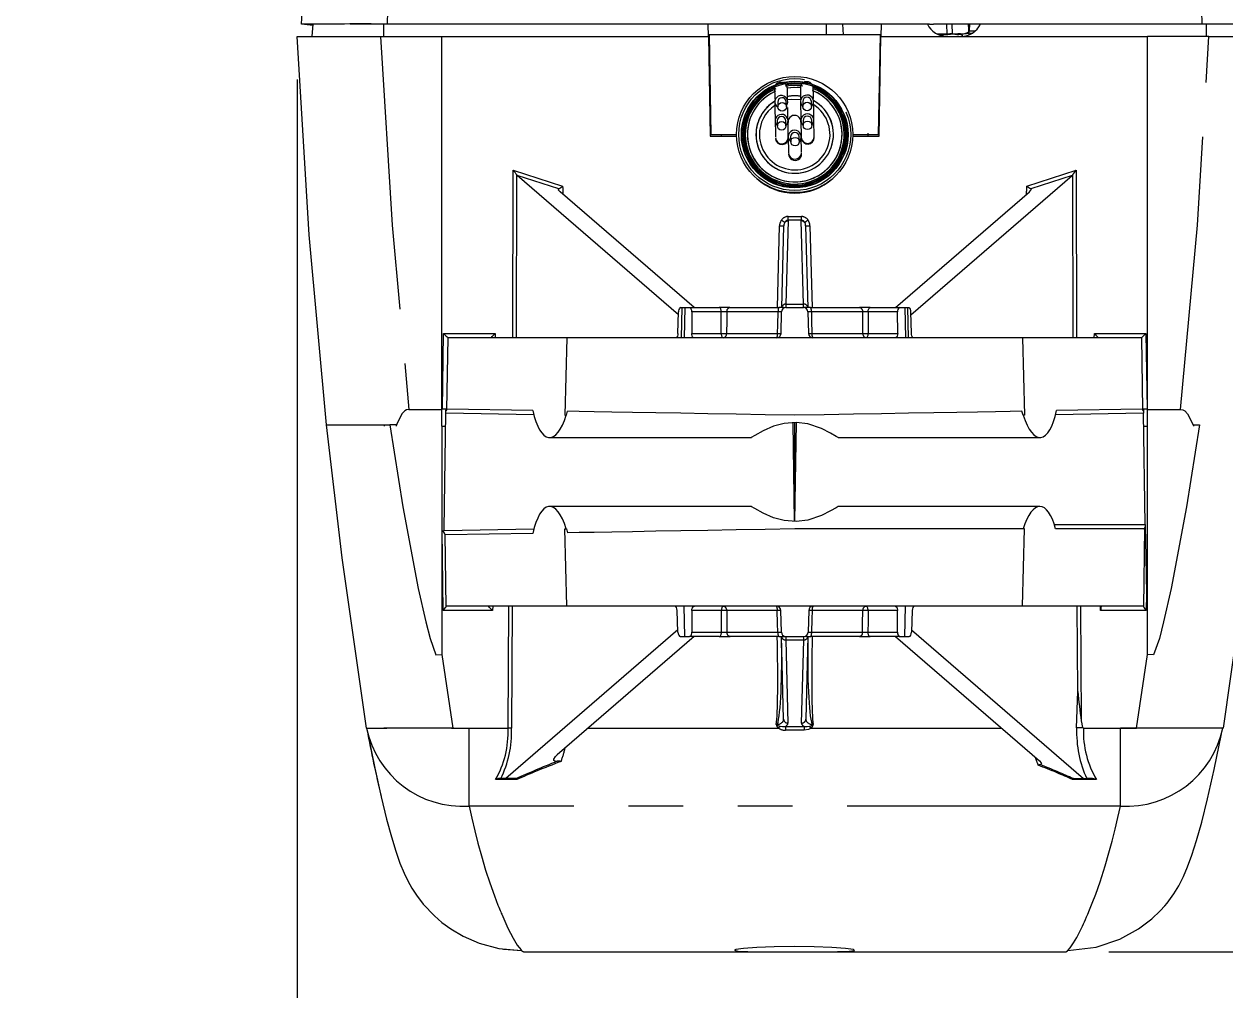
# Model space of a CAD drawing. Header units: millimetres. Extents: x 2 to 603, y 5 to 415.
# Drawn here: x 28.86 to 56.76, y 137.03 to 159.47 of the extents above; entities that cross this region are included whole.
import ezdxf

# ---------------------------------------------------------------- set-up
doc = ezdxf.new("R2010")
doc.units = ezdxf.units.MM
doc.linetypes.add('SLD-Durchgehend', pattern=[0])
doc.linetypes.add('SLD-Phantom', pattern=[12.7, 6.35, -1.27, 1.27, -1.27, 1.27, -1.27])
doc.styles.add('SLDTEXTSTYLE0', font='GOTHIC.TTF', dxfattribs={"width": 0.913})
doc.dimstyles.new('SLDDIMSTYLE2', dxfattribs={"dimtxt": 5, "dimasz": 3.302, "dimexe": 0, "dimexo": 0.0625, "dimgap": 1.25, "dimtad": 1, "dimdec": 0, "dimlfac": 5, "dimrnd": 1e-09, "dimzin": 12, "dimdsep": 46, "dimtxsty": 'SLDTEXTSTYLE0', "dimsah": 1, "dimcen": 0.09, "dimadec": 0, "dimazin": 3, "dimtfac": 1, "dimtdec": 0, "dimtofl": 0, "dimtmove": 0, "dimatfit": 3, "dimfxl": 0, "dimfrac": 2, "dimtolj": 1, "dimtzin": 12, "dimarcsym": 0})
doc.dimstyles.new('SLDDIMSTYLE3', dxfattribs={"dimtxt": 5, "dimasz": 3.302, "dimexe": 0, "dimexo": 0.0625, "dimgap": 1.25, "dimtad": 1, "dimdec": 0, "dimlfac": 5, "dimrnd": 1e-09, "dimzin": 12, "dimdsep": 46, "dimtxsty": 'SLDTEXTSTYLE0', "dimsah": 1, "dimcen": 0.09, "dimadec": 0, "dimazin": 3, "dimtfac": 1, "dimtdec": 0, "dimtmove": 0, "dimatfit": 0, "dimfxl": 0, "dimfrac": 2, "dimtolj": 1, "dimtzin": 12, "dimarcsym": 0})

# ---------------------------------------------------------------- blocks, each defined once
blk = doc.blocks.new('_D_7')
at = {"color": 7, "linetype": 'SLD-Durchgehend', "lineweight": 0}
for p, q in [((54.402, 169.522), (72.878, 169.522)), ((71.878, 137.919), (71.878, 169.522)), ((54.062, 137.919), (72.878, 137.919))]:
    blk.add_line(p, q, dxfattribs=at)
for points in [[(71.878, 169.522), (71.37, 166.22), (72.386, 166.22)], [(71.878, 137.919), (72.386, 141.221), (71.37, 141.221)]]:
    blk.add_solid(points, dxfattribs=at)
at = {"color": 7, "linetype": 'SLD-Durchgehend', "lineweight": 0, "insert": (65.491, 144.566, 91.748), "char_height": 5, "attachment_point": 1, "rotation": 90, "style": 'SLDTEXTSTYLE0'}
blk.add_mtext('158', dxfattribs=at)
blk = doc.blocks.new('_D_8')
at = {"color": 7, "linetype": 'SLD-Durchgehend', "lineweight": 0}
for p, q in [((35.207, 158.186), (35.207, 119.43)), ((58.325, 158.186), (58.325, 119.43)), ((35.207, 120.43), (28.857, 120.43)), ((35.207, 120.43), (58.325, 120.43)), ((58.325, 120.43), (64.675, 120.43))]:
    blk.add_line(p, q, dxfattribs=at)
for points in [[(35.207, 120.43), (31.905, 120.938), (31.905, 119.922)], [(58.325, 120.43), (61.627, 119.922), (61.627, 120.938)]]:
    blk.add_solid(points, dxfattribs=at)
at = {"color": 7, "linetype": 'SLD-Durchgehend', "lineweight": 0, "insert": (40.035, 126.817, 91.748), "char_height": 5, "attachment_point": 1, "style": 'SLDTEXTSTYLE0'}
blk.add_mtext('116', dxfattribs=at)

msp = doc.modelspace()

# ---------------------------------------------------------------- linework, layer by layer
at = {"color": 7, "linetype": 'SLD-Durchgehend', "lineweight": 15}
for p, q in [((35.5644, 159.4387), (35.3043, 159.4698)), ((35.5663, 159.4699), (35.5464, 159.1858)), ((49.7656, 159.4731), (37.2983, 159.4731)), ((44.7613, 159.1858), (44.7563, 159.4731)), ((47.9004, 159.2195), (47.8871, 159.4731)), ((48.7749, 159.4731), (48.7699, 159.1858)), ((49.8998, 159.4734), (49.7656, 159.4735)), ((49.7656, 159.4735), (49.7656, 159.4733)), ((49.7656, 159.4733), (49.7656, 159.4731)), ((50.9405, 159.4733), (49.9907, 159.4733)), ((50.3109, 159.2396), (50.3027, 159.4733)), ((50.435, 159.2473), (50.4242, 159.4733)), ((50.8189, 159.2412), (50.8067, 159.4733)), ((50.8298, 159.3225), (50.835, 159.4733)), ((51.1656, 159.4735), (50.9405, 159.4733)), ((51.1656, 159.4731), (51.1656, 159.4735)), ((56.233, 159.4731), (51.1656, 159.4731)), ((35.2069, 159.1858), (37.1421, 159.1858)), ((37.1421, 159.1858), (38.5656, 159.1858)), ((38.5656, 150.5214), (38.5656, 159.1858)), ((38.5656, 159.1858), (44.7613, 159.1858)), ((44.7612, 159.1966), (44.7757, 159.1966)), ((44.7613, 159.1858), (44.8018, 156.8658)), ((48.756, 159.2195), (44.7753, 159.2195)), ((44.7753, 159.2195), (44.8156, 156.9058)), ((48.7156, 156.9058), (48.756, 159.2195)), ((48.7294, 156.8658), (48.7699, 159.1858)), ((48.7699, 159.1858), (54.9656, 159.1858)), ((50.3109, 159.2396), (50.0768, 159.2396)), ((50.6716, 159.1877), (50.6101, 159.2452)), ((50.8298, 159.3225), (50.8296, 159.3172)), ((50.8296, 159.3172), (50.9667, 159.3172)), ((54.9656, 150.5214), (54.9656, 159.1858)), ((56.3892, 159.1858), (54.9656, 159.1858)), ((56.3892, 159.1858), (58.3244, 159.1858)), ((46.6008, 157.735), (46.5968, 157.9641)), ((46.8967, 157.9695), (46.9008, 157.7404)), ((47.154, 157.5603), (47.152, 157.6748)), ((48.7461, 157.8203), (48.7318, 157.8313)), ((46.3701, 157.6609), (46.3721, 157.5464)), ((46.5721, 157.55), (46.5701, 157.6645)), ((46.902, 157.6704), (46.9092, 157.2677)), ((46.952, 157.6713), (46.9541, 157.5568)), ((46.3094, 157.2518), (46.3114, 157.2329)), ((46.3599, 157.2224), (46.362, 157.1079)), ((46.5619, 157.1114), (46.5599, 157.2259)), ((46.9093, 157.2625), (46.9113, 157.2436)), ((46.9098, 157.2322), (46.9166, 156.8543)), ((46.9598, 157.2331), (46.9619, 157.1186)), ((47.1619, 157.1221), (47.1598, 157.2366)), ((47.2166, 156.8553), (47.2098, 157.2375)), ((44.8018, 156.8658), (45.4162, 156.8658)), ((44.8156, 156.9058), (45.4156, 156.9058)), ((45.0661, 156.8658), (45.0656, 156.9058)), ((46.6166, 156.8531), (46.623, 156.4916)), ((46.6705, 156.854), (46.6726, 156.7395)), ((46.8726, 156.7431), (46.8705, 156.8576)), ((46.9229, 156.497), (46.9165, 156.8584)), ((48.115, 156.8658), (48.7294, 156.8658)), ((48.1156, 156.9058), (48.7156, 156.9058)), ((48.4654, 156.9361), (48.4652, 156.8658)), ((48.4656, 156.9058), (48.4652, 156.8658)), ((46.3171, 156.8213), (46.3175, 156.8124)), ((46.917, 156.832), (46.9174, 156.8231)), ((44.0648, 152.7171), (40.3184, 155.9566)), ((49.4665, 152.7171), (53.2128, 155.9566)), ((44.425, 152.8858), (41.3136, 155.5763)), ((49.1062, 152.8858), (52.2177, 155.5763)), ((46.4626, 152.8797), (46.5125, 154.7864)), ((47.0187, 154.7864), (47.0687, 152.8797)), ((44.0502, 152.2832), (44.0672, 152.7884)), ((44.1119, 152.8858), (44.1485, 152.8858)), ((44.1325, 152.1858), (44.1485, 152.8858)), ((44.1485, 152.8858), (44.2106, 152.8858)), ((44.2106, 152.8858), (44.3196, 152.8858)), ((44.3196, 152.8858), (45.0097, 152.8858)), ((44.3749, 152.7884), (44.3712, 152.2832)), ((45.2612, 152.8858), (45.0097, 152.8858)), ((45.2612, 152.8858), (46.3974, 152.8858)), ((46.5149, 152.8858), (46.3974, 152.8858)), ((46.447, 152.2832), (46.4602, 152.7884)), ((46.5602, 152.8858), (46.9711, 152.8858)), ((47.1339, 152.8858), (46.9711, 152.8858)), ((47.0711, 152.7884), (47.0843, 152.2832)), ((47.1339, 152.8858), (48.2701, 152.8858)), ((48.5216, 152.8858), (48.2701, 152.8858)), ((48.5216, 152.8858), (49.2117, 152.8858)), ((49.1601, 152.2832), (49.1564, 152.7884)), ((49.2117, 152.8858), (49.3206, 152.8858)), ((49.3206, 152.8858), (49.3827, 152.8858)), ((49.3827, 152.8858), (49.3988, 152.1858)), ((49.3827, 152.8858), (49.4194, 152.8858)), ((49.481, 152.2832), (49.4641, 152.7884)), ((41.4711, 152.1858), (38.71, 152.1858)), ((52.0602, 152.1858), (41.4711, 152.1858)), ((54.8213, 152.1858), (52.0602, 152.1858)), ((37.7989, 150.5214), (38.5656, 150.5214)), ((38.5656, 150.1274), (38.5656, 150.5214)), ((38.6186, 147.7458), (38.6612, 150.4318)), ((38.6621, 150.4846), (38.6627, 150.5273)), ((38.674, 150.5082), (38.6621, 150.4846)), ((40.6805, 150.492), (38.693, 150.5267)), ((41.4592, 150.3858), (41.489, 150.4779)), ((52.0721, 150.3858), (52.0422, 150.4779)), ((54.8383, 150.5267), (52.8508, 150.492)), ((54.8692, 150.4846), (54.8573, 150.5082)), ((54.8685, 150.5273), (54.8692, 150.4846)), ((54.911, 147.8504), (54.87, 150.4318)), ((54.9656, 150.5214), (55.7324, 150.5214)), ((54.9656, 150.1274), (54.9656, 150.5214)), ((35.8874, 150.1649), (37.3576, 150.1649)), ((37.2244, 150.1649), (37.2244, 150.1349)), ((37.5075, 150.1649), (37.3576, 150.1649)), ((37.5074, 150.1649), (37.5004, 150.1349)), ((41.4262, 150.3858), (41.4581, 150.3858)), ((41.4592, 150.3858), (41.4581, 150.3858)), ((46.7619, 147.9201), (46.7255, 150.2126)), ((46.7656, 147.9202), (46.7656, 150.2114)), ((46.7694, 147.9203), (46.8057, 150.2103)), ((52.0732, 150.3858), (52.0721, 150.3858)), ((52.1051, 150.3858), (52.0732, 150.3858)), ((56.0231, 150.1649), (56.0301, 150.1349)), ((56.0239, 150.1649), (56.1736, 150.1649)), ((38.5656, 150.1274), (38.6564, 150.1274)), ((38.5656, 150.1274), (38.5656, 144.8238)), ((41.0678, 149.8658), (45.7621, 149.8658)), ((47.7756, 149.8658), (52.4635, 149.8658)), ((54.8749, 150.1274), (54.9656, 150.1274)), ((54.9656, 144.8238), (54.9656, 150.1274)), ((45.7621, 148.2658), (41.0678, 148.2658)), ((52.4635, 148.2658), (47.7756, 148.2658)), ((38.6211, 147.7082), (38.6186, 147.7458)), ((40.6805, 147.6396), (38.6537, 147.6042)), ((41.4262, 147.7458), (41.4581, 147.7458)), ((41.4592, 147.7458), (41.4581, 147.7458)), ((41.4592, 147.7458), (41.489, 147.6537)), ((52.0721, 147.7458), (46.7656, 147.7458)), ((52.0732, 147.7458), (52.0721, 147.7458)), ((52.1051, 147.7458), (52.0732, 147.7458)), ((54.8795, 147.7458), (52.8252, 147.7458)), ((54.8997, 147.7673), (54.912, 147.7889)), ((41.4711, 145.9458), (38.6726, 145.9458)), ((52.0602, 145.9458), (41.4711, 145.9458)), ((44.0531, 145.3432), (44.035, 145.8484)), ((44.3743, 145.8484), (44.378, 145.3432)), ((46.455, 145.3432), (46.4418, 145.8484)), ((47.0895, 145.8484), (47.0763, 145.3432)), ((49.1533, 145.3432), (49.157, 145.8484)), ((49.4962, 145.8484), (49.4782, 145.3432)), ((54.8586, 145.9458), (52.0602, 145.9458)), ((44.051, 145.4026), (40.0534, 141.9458)), ((49.4803, 145.4026), (53.4779, 141.9458)), ((44.425, 145.2458), (41.2431, 142.4943)), ((44.1053, 145.2458), (44.2106, 145.2458)), ((44.2106, 145.2458), (44.3225, 145.2458)), ((45.0132, 145.2458), (44.3225, 145.2458)), ((45.0132, 145.2458), (45.2644, 145.2458)), ((46.3926, 145.2458), (45.2644, 145.2458)), ((46.3926, 145.2458), (46.555, 145.2458)), ((46.5079, 143.3219), (46.4574, 145.252)), ((46.555, 145.2458), (46.9763, 145.2458)), ((47.0215, 145.2458), (47.1387, 145.2458)), ((47.0739, 145.252), (47.0234, 143.3219)), ((48.2669, 145.2458), (47.1387, 145.2458)), ((48.2669, 145.2458), (48.5181, 145.2458)), ((49.2088, 145.2458), (48.5181, 145.2458)), ((49.1062, 145.2458), (52.4522, 142.3525)), ((49.2088, 145.2458), (49.3206, 145.2458)), ((49.3206, 145.2458), (49.426, 145.2458)), ((38.4255, 144.8189), (38.5656, 144.8238)), ((55.1058, 144.8189), (54.9656, 144.8238)), ((36.8135, 143.1189), (36.8132, 143.1189)), ((36.8149, 143.1189), (37.2884, 143.1189)), ((38.8234, 143.1189), (37.2184, 143.1189)), ((38.7884, 143.1189), (39.1957, 143.1189)), ((38.8234, 143.1189), (39.1971, 143.1189)), ((39.1985, 143.1189), (40.1061, 143.1189)), ((41.9653, 143.1189), (46.3837, 143.1189)), ((47.1476, 143.1189), (51.566, 143.1189)), ((53.4738, 143.1189), (53.4733, 143.1189)), ((53.4738, 143.1189), (54.3319, 143.1189)), ((54.3318, 143.1189), (54.7079, 143.1189)), ((54.7429, 143.1189), (54.3355, 143.1189)), ((56.7178, 143.1189), (54.7079, 143.1189)), ((39.9362, 141.9458), (39.908, 141.9458)), ((40.0534, 141.9458), (39.9362, 141.9458)), ((40.2842, 141.9458), (40.0534, 141.9458)), ((53.2471, 141.9458), (53.4779, 141.9458)), ((53.4779, 141.9458), (53.5509, 141.9458)), ((53.6511, 141.9458), (53.5509, 141.9458)), ((40.4679, 137.9192), (53.062, 137.9192))]:
    msp.add_line(p, q, dxfattribs=at)
at = {"color": 7, "linetype": 'SLD-Phantom', "lineweight": 0}
for p, q in [((37.2078, 159.473), (37.2078, 159.1858)), ((47.5056, 159.2195), (47.5056, 159.4731)), ((56.3235, 159.473), (56.3235, 159.1858)), ((40.2151, 152.1858), (40.2229, 156.0819)), ((40.2229, 156.0819), (41.3722, 155.7082)), ((52.1591, 155.7082), (53.3084, 156.0819)), ((53.3084, 156.0819), (53.3162, 152.1858)), ((40.3013, 155.9752), (40.2937, 152.1858)), ((41.2829, 155.643), (40.3184, 155.9566)), ((53.2128, 155.9566), (52.2483, 155.643)), ((53.2376, 152.1858), (53.23, 155.9752)), ((46.6131, 154.8988), (46.5626, 152.9688)), ((46.6116, 155.0017), (46.9197, 155.0017)), ((46.6116, 154.9135), (46.6116, 155.0017)), ((46.9197, 154.9135), (46.6116, 154.9135)), ((46.9687, 152.9688), (46.9182, 154.8988)), ((46.9197, 154.9135), (46.9197, 155.0017)), ((46.3628, 152.8858), (46.4126, 154.7856)), ((47.1187, 154.7856), (47.1684, 152.8858)), ((46.5626, 152.9688), (46.5602, 152.8858)), ((46.5626, 152.9688), (46.9687, 152.9688)), ((46.9711, 152.8858), (46.9687, 152.9688)), ((44.2106, 152.8858), (44.1948, 152.1858)), ((45.0597, 152.7884), (44.3749, 152.7884)), ((46.3788, 152.7884), (45.1854, 152.7884)), ((48.3459, 152.7884), (47.1525, 152.7884)), ((49.1564, 152.7884), (48.4716, 152.7884)), ((49.3206, 152.8858), (49.3365, 152.1858)), ((38.579, 150.5287), (38.6078, 152.2823)), ((38.6078, 152.2823), (39.8034, 152.2823)), ((38.7016, 152.1895), (38.674, 150.5082)), ((39.8034, 152.2823), (39.8083, 152.1858)), ((41.4711, 152.1858), (41.4262, 150.3858)), ((44.3712, 152.2832), (45.0568, 152.2832)), ((45.1822, 152.2832), (46.3661, 152.2832)), ((47.1652, 152.2832), (48.349, 152.2832)), ((48.4745, 152.2832), (49.1601, 152.2832)), ((52.0602, 152.1858), (52.1051, 150.3858)), ((53.723, 152.1858), (53.7279, 152.2823)), ((53.7279, 152.2823), (54.9235, 152.2823)), ((54.8573, 150.5082), (54.8297, 152.1895)), ((54.9235, 152.2823), (54.9523, 150.5287)), ((40.7034, 150.3962), (38.6612, 150.4318)), ((54.87, 150.4318), (52.8279, 150.3962)), ((38.5998, 145.8503), (38.5753, 147.6984)), ((38.6211, 147.7082), (40.7058, 147.7446)), ((41.4711, 145.9458), (41.4262, 147.7458)), ((52.0602, 145.9458), (52.1051, 147.7458)), ((52.7945, 147.8504), (54.911, 147.8504)), ((54.8754, 145.9297), (54.8997, 147.7673)), ((38.6335, 147.6253), (38.6559, 145.9297)), ((54.9366, 146.2357), (54.9315, 145.8503)), ((39.7413, 145.8503), (38.5998, 145.8503)), ((39.7467, 145.9458), (39.7413, 145.8503)), ((40.1061, 143.1189), (40.123, 145.9458)), ((40.2016, 145.9458), (40.1847, 143.1167)), ((44.2106, 145.2458), (44.1948, 145.9458)), ((45.0603, 145.8484), (44.3743, 145.8484)), ((46.3611, 145.8484), (45.1856, 145.8484)), ((48.3457, 145.8484), (47.1702, 145.8484)), ((49.157, 145.8484), (48.471, 145.8484)), ((49.3206, 145.2458), (49.3365, 145.9458)), ((53.3415, 143.9664), (53.3297, 145.9458)), ((53.4083, 145.9458), (53.4242, 143.2875)), ((54.9315, 145.8503), (53.8723, 145.8503)), ((44.378, 145.3432), (45.0631, 145.3432)), ((45.1887, 145.3432), (46.3738, 145.3432)), ((46.555, 145.2458), (46.5573, 145.1629)), ((46.9739, 145.1629), (46.5573, 145.1629)), ((46.5573, 145.1629), (46.6079, 143.2328)), ((46.9234, 143.2328), (46.9739, 145.1629)), ((46.9739, 145.1629), (46.9763, 145.2458)), ((47.1575, 145.3432), (48.3425, 145.3432)), ((48.4681, 145.3432), (49.1533, 145.3432)), ((38.5656, 144.8238), (38.8234, 143.1189)), ((54.7079, 143.1189), (54.9656, 144.8238)), ((53.3167, 143.1235), (53.3415, 143.9664)), ((46.5495, 143.1543), (46.9817, 143.1543)), ((46.5495, 143.1543), (46.5495, 143.0653)), ((46.9817, 143.0653), (46.5495, 143.0653)), ((46.9817, 143.1543), (46.9817, 143.0653)), ((54.3319, 141.3039), (54.3319, 143.1189)), ((40.3086, 141.9217), (39.8144, 141.9217)), ((53.7794, 141.9217), (53.2227, 141.9217)), ((54.3319, 141.3039), (39.1994, 141.3039))]:
    msp.add_line(p, q, dxfattribs=at)
at = {"color": 7, "linetype": 'SLD-Phantom', "lineweight": 0, "flags": 128}
for points in [[(37.3249, 160.8069), (37.3106, 160.1114), (37.2985, 159.4735)], [(56.2328, 159.4735), (56.2207, 160.1114), (56.2064, 160.8069)], [(37.1421, 159.1858), (37.4104, 154.8026), (37.7989, 150.5214)], [(55.7324, 150.5214), (56.1209, 154.8026), (56.3892, 159.1858)], [(45.0597, 152.7884), (45.0585, 152.8076), (45.0555, 152.8259), (45.0508, 152.8427), (45.0446, 152.8574), (45.037, 152.8695), (45.0285, 152.8785), (45.0193, 152.884), (45.0097, 152.8858)], [(45.0568, 152.2832), (45.0582, 152.5377), (45.0597, 152.7884)], [(45.1854, 152.7884), (45.1842, 152.5885), (45.1822, 152.2832)], [(46.3661, 152.2832), (46.3711, 152.4831), (46.3788, 152.7884)], [(47.1525, 152.7884), (47.1575, 152.5885), (47.1652, 152.2832)], [(48.349, 152.2832), (48.3478, 152.4831), (48.3459, 152.7884)], [(48.4716, 152.7884), (48.4728, 152.8076), (48.4758, 152.8259), (48.4805, 152.8427), (48.4867, 152.8574), (48.4942, 152.8695), (48.5028, 152.8785), (48.512, 152.884), (48.5216, 152.8858)], [(48.4716, 152.7884), (48.4731, 152.5377), (48.4745, 152.2832)], [(45.0568, 152.2832), (45.058, 152.2641), (45.061, 152.2457), (45.0657, 152.2289), (45.0719, 152.2142), (45.0794, 152.2021), (45.0879, 152.1932), (45.0972, 152.1877), (45.1068, 152.1858)], [(48.4245, 152.1858), (48.4341, 152.1877), (48.4433, 152.1932), (48.4519, 152.2021), (48.4594, 152.2142), (48.4656, 152.2289), (48.4703, 152.2457), (48.4733, 152.2641), (48.4745, 152.2832)], [(45.1103, 145.9458), (45.1007, 145.944), (45.0915, 145.9385), (45.0829, 145.9295), (45.0754, 145.9174), (45.0692, 145.9027), (45.0645, 145.8859), (45.0615, 145.8676), (45.0603, 145.8484)], [(45.0631, 145.3432), (45.0617, 145.5939), (45.0603, 145.8484)], [(45.1856, 145.8484), (45.1868, 145.6485), (45.1887, 145.3432)], [(46.3738, 145.3432), (46.3688, 145.5431), (46.3611, 145.8484)], [(47.1702, 145.8484), (47.1652, 145.6485), (47.1575, 145.3432)], [(48.3425, 145.3432), (48.3438, 145.5431), (48.3457, 145.8484)], [(48.471, 145.8484), (48.4698, 145.8676), (48.4668, 145.8859), (48.4621, 145.9027), (48.4559, 145.9174), (48.4484, 145.9295), (48.4398, 145.9385), (48.4306, 145.944), (48.421, 145.9458)], [(48.471, 145.8484), (48.4696, 145.5939), (48.4681, 145.3432)], [(45.0132, 145.2458), (45.0227, 145.2477), (45.032, 145.2532), (45.0405, 145.2621), (45.048, 145.2742), (45.0543, 145.2889), (45.059, 145.3057), (45.062, 145.3241), (45.0631, 145.3432)], [(48.5181, 145.2458), (48.5085, 145.2477), (48.4993, 145.2532), (48.4908, 145.2621), (48.4832, 145.2742), (48.477, 145.2889), (48.4723, 145.3057), (48.4693, 145.3241), (48.4681, 145.3432)], [(46.3646, 143.1981), (46.3628, 143.1954), (46.3619, 143.1922), (46.3621, 143.1899), (46.363, 143.1878), (46.3656, 143.1847), (46.3761, 143.1781), (46.4204, 143.1632)], [(46.4204, 143.1632), (46.4831, 143.1532), (46.5495, 143.1543)], [(46.9817, 143.1543), (47.0536, 143.1537), (47.1109, 143.1632)], [(47.1109, 143.1632), (47.1181, 143.1651), (47.1395, 143.1718), (47.1517, 143.1766), (47.1589, 143.1801), (47.1655, 143.1846), (47.1678, 143.187), (47.1692, 143.19), (47.1694, 143.1923), (47.1689, 143.1945), (47.1667, 143.1981)], [(39.1984, 141.3039), (39.1984, 141.6124), (39.1984, 142.0419), (39.1985, 142.5579), (39.1985, 143.1188)], [(47.1476, 143.1189), (47.0817, 143.0837), (46.9817, 143.0653)], [(53.4733, 143.1189), (53.4508, 143.1195), (53.4286, 143.1202), (53.407, 143.1208), (53.3862, 143.1214), (53.3666, 143.122), (53.3483, 143.1226), (53.3316, 143.123), (53.3167, 143.1235)], [(39.1994, 141.3039), (39.2616, 141.0211), (39.3298, 140.7326), (39.4041, 140.4411), (39.4845, 140.1494), (39.5838, 139.8176), (39.6791, 139.5227), (39.7854, 139.2209), (39.8694, 139.0021), (39.8877, 138.9566), (39.9045, 138.9155), (39.9197, 138.8786), (39.9335, 138.8457), (39.9457, 138.8167), (39.9564, 138.7914), (40.1014, 138.4682), (40.222, 138.2341), (40.3181, 138.0749), (40.4051, 137.9615), (40.4162, 137.9536)], [(53.1143, 137.9518), (53.1678, 138.011), (53.2449, 138.1244), (53.3201, 138.2537), (53.4087, 138.4247), (53.4304, 138.4694), (53.4528, 138.5165), (53.4759, 138.5662), (53.4996, 138.6185), (53.524, 138.6734), (53.5491, 138.731), (53.5749, 138.7914), (53.6185, 138.8954), (53.6806, 139.0493), (53.761, 139.2621), (53.8599, 139.5456), (53.9771, 139.9138), (54.0657, 140.216), (54.1403, 140.4912), (54.2096, 140.7658), (54.2734, 141.0374), (54.3319, 141.3039)]]:
    msp.add_lwpolyline(points, dxfattribs=at)
at = {"color": 7, "linetype": 'SLD-Durchgehend', "lineweight": 15, "flags": 128}
for points in [[(35.3043, 159.4698), (35.3127, 159.6114), (35.3298, 159.8544)], [(37.3146, 159.4731), (36.6487, 159.4728), (36.4335, 159.4725)], [(49.8998, 159.4734), (49.98, 159.4733), (49.9907, 159.4733)], [(57.1148, 159.4725), (56.891, 159.4728), (56.233, 159.4731)], [(35.8882, 150.1649), (35.4864, 154.5797), (35.2069, 159.1858)], [(46.2968, 157.9588), (46.2996, 157.8019), (46.3009, 157.7297)], [(46.5463, 158.0347), (46.6934, 158.0536), (46.9522, 158.0406)], [(46.5564, 158.0874), (46.6903, 158.1035), (46.9309, 158.0944)], [(46.5634, 158.0379), (46.673, 158.0521), (46.9118, 158.0465)], [(46.5677, 158.0691), (46.6706, 158.082), (46.9188, 158.0758)], [(46.568, 158.0692), (46.6915, 158.0835), (46.9197, 158.0757)], [(46.589, 157.9916), (46.746, 158.0056), (46.902, 157.9973)], [(46.593, 157.9922), (46.7656, 158.0058), (46.9028, 157.9972)], [(47.2007, 157.7457), (47.1995, 157.8179), (47.1967, 157.9748)], [(46.9031, 157.7142), (46.6898, 157.7223), (46.5983, 157.7086)], [(47.2092, 157.273), (47.2084, 157.3156), (47.2057, 157.4673), (47.202, 157.6757)], [(46.3021, 157.6597), (46.3059, 157.4513), (46.3086, 157.2995), (46.3093, 157.257)], [(46.6093, 157.2623), (46.6085, 157.3049), (46.6058, 157.4566), (46.6044, 157.5364)], [(46.3099, 157.2215), (46.3151, 156.9337), (46.3167, 156.8436)], [(46.6167, 156.8446), (46.6161, 156.8779), (46.6135, 157.0225), (46.6099, 157.2268)], [(45.0661, 156.8658), (45.0659, 156.8755), (45.0656, 156.9058)], [(41.2787, 155.617), (41.2755, 155.6328), (41.2829, 155.643)], [(52.2483, 155.643), (52.2508, 155.6411), (52.256, 155.6317), (52.2526, 155.617)], [(44.1119, 152.8858), (44.0973, 152.8802), (44.0844, 152.8638), (44.0745, 152.8386), (44.0686, 152.8076), (44.0672, 152.7884)], [(44.3749, 152.7884), (44.3718, 152.8212), (44.3626, 152.85), (44.3483, 152.8717), (44.3308, 152.8838), (44.3196, 152.8858)], [(49.2117, 152.8858), (49.1931, 152.8802), (49.1765, 152.8638), (49.1641, 152.8386), (49.1574, 152.8076), (49.1564, 152.7884)], [(49.4641, 152.7884), (49.4607, 152.8212), (49.4531, 152.85), (49.4419, 152.8717), (49.4282, 152.8838), (49.4194, 152.8858)], [(44.0502, 152.2832), (44.0469, 152.2505), (44.0395, 152.2217), (44.029, 152.2), (44.0167, 152.1879), (44.0089, 152.1858)], [(44.4298, 152.1858), (44.4094, 152.1915), (44.3918, 152.2079), (44.379, 152.2331), (44.3721, 152.2641), (44.3712, 152.2832)], [(49.1601, 152.2832), (49.157, 152.2505), (49.1476, 152.2217), (49.1328, 152.2), (49.1141, 152.1879), (49.1015, 152.1858)], [(49.5224, 152.1858), (49.5096, 152.1915), (49.4977, 152.2079), (49.4882, 152.2331), (49.4824, 152.2641), (49.481, 152.2832)], [(37.7989, 150.5214), (37.7476, 150.5123), (37.7019, 150.4877), (37.6353, 150.42), (37.5167, 150.1804), (37.5012, 150.135)], [(38.6627, 150.5273), (38.6503, 150.5275), (38.6351, 150.5277), (38.6177, 150.528), (38.5987, 150.5284), (38.579, 150.5287)], [(38.6612, 150.4318), (38.6615, 150.4505), (38.6618, 150.4683), (38.6621, 150.4846)], [(46.7656, 150.3858), (46.0785, 150.3978), (45.4018, 150.4096), (44.7457, 150.4211), (44.1202, 150.432), (43.5347, 150.4422), (42.9981, 150.4516), (42.5185, 150.46), (42.1031, 150.4672), (41.7582, 150.4732), (41.489, 150.4779)], [(52.0422, 150.4779), (51.7731, 150.4732), (51.4282, 150.4672), (51.0128, 150.46), (50.5332, 150.4516), (49.9966, 150.4422), (49.4111, 150.432), (48.7856, 150.4211), (48.1295, 150.4096), (47.4528, 150.3978), (46.7656, 150.3858)], [(54.9523, 150.5287), (54.9325, 150.5284), (54.9136, 150.528), (54.8962, 150.5277), (54.8809, 150.5275), (54.8685, 150.5273)], [(54.8692, 150.4846), (54.8695, 150.4683), (54.8698, 150.4505), (54.87, 150.4318)], [(55.7324, 150.5214), (55.7837, 150.5123), (55.8294, 150.4877), (55.896, 150.42), (56.0146, 150.1804), (56.0301, 150.135)], [(36.8135, 143.1189), (36.2516, 147.0757), (35.8874, 150.1649)], [(37.3576, 150.1649), (37.6597, 148.2565), (38.0185, 146.3564), (38.1944, 145.5819), (38.2929, 145.1945), (38.4255, 144.8189)], [(47.7756, 149.8658), (47.7294, 149.8942), (47.6, 149.9691), (47.3857, 150.0756), (47.068, 150.1836), (46.7965, 150.2188), (46.5208, 150.1958), (46.2754, 150.1276), (46.0335, 150.0228), (45.836, 149.9147), (45.757, 149.8667), (45.7621, 149.8698)], [(56.1736, 150.1649), (55.8716, 148.2565), (55.5128, 146.3563), (55.3369, 145.5818), (55.2383, 145.1945), (55.1058, 144.8189)], [(57.6439, 150.1649), (57.2331, 146.7168), (56.7178, 143.1189)], [(47.7756, 148.2658), (47.7294, 148.2374), (47.6, 148.1626), (47.3857, 148.0561), (47.068, 147.948), (46.7965, 147.9128), (46.5208, 147.9359), (46.2754, 148.004), (46.0335, 148.1088), (45.836, 148.217), (45.757, 148.265), (45.7621, 148.2618)], [(46.7656, 147.7458), (46.0785, 147.7338), (45.4018, 147.722), (44.7457, 147.7106), (44.1202, 147.6996), (43.5347, 147.6894), (42.9981, 147.6801), (42.5185, 147.6717), (42.1031, 147.6644), (41.7582, 147.6584), (41.489, 147.6537)], [(54.911, 147.8504), (54.9113, 147.8287), (54.9117, 147.8079), (54.912, 147.7889)], [(54.912, 147.7889), (54.9171, 147.4667), (54.9231, 147.0887), (54.9297, 146.6721), (54.9366, 146.2357)], [(44.3743, 145.8484), (44.3774, 145.8812), (44.3868, 145.91), (44.4016, 145.9316), (44.4204, 145.9437), (44.433, 145.9458)], [(49.0982, 145.9458), (49.1187, 145.9402), (49.1363, 145.9237), (49.1492, 145.8985), (49.156, 145.8675), (49.157, 145.8484)], [(44.3225, 145.2458), (44.3412, 145.2515), (44.3578, 145.2678), (44.3702, 145.293), (44.377, 145.3241), (44.378, 145.3432)], [(49.1533, 145.3432), (49.1564, 145.3104), (49.1656, 145.2816), (49.1799, 145.2599), (49.1975, 145.2478), (49.2088, 145.2458)], [(36.846, 142.9828), (37.0089, 142.1831), (37.1556, 141.5216), (37.2821, 141.0018), (37.3937, 140.5893), (37.4957, 140.2564), (37.5928, 139.9816), (37.6895, 139.7479), (37.777, 139.5666), (37.87, 139.3996), (37.973, 139.2391), (38.1346, 139.0264), (38.3923, 138.7534), (38.5655, 138.6036), (38.7747, 138.4505), (39.058, 138.2834), (39.4307, 138.1214), (39.8899, 137.9982), (40.4184, 137.9485)], [(53.1129, 137.9485), (53.7672, 138.0257), (54.3228, 138.2124), (54.7533, 138.4496), (55.0598, 138.6821), (55.2583, 138.8702), (55.3673, 138.9898), (55.4166, 139.0489), (55.4613, 139.1056), (55.5767, 139.2677), (55.6881, 139.4515), (55.7985, 139.6685), (55.895, 139.8932), (55.996, 140.1675), (56.1047, 140.508), (56.2245, 140.9349), (56.3598, 141.4742), (56.5149, 142.1585), (56.6849, 142.9812)], [(41.2509, 142.3451), (41.2481, 142.3448), (41.2118, 142.3435), (41.1894, 142.3486), (41.1717, 142.3631), (41.1689, 142.3953), (41.2053, 142.457), (41.2431, 142.4943)], [(52.4522, 142.3525), (52.4923, 142.3059), (52.4976, 142.2906), (52.4947, 142.2772), (52.4871, 142.2716), (52.4759, 142.2691), (52.4721, 142.269)], [(39.9683, 137.9908), (39.9999, 137.9827), (40.4252, 137.9472)], [(40.4162, 137.9536), (40.4637, 137.9198), (40.4679, 137.9229)], [(45.3656, 137.9555), (45.4445, 137.9378), (45.6723, 137.927), (46.0232, 137.9219), (46.4578, 137.9202), (46.9272, 137.92), (47.3784, 137.9211), (47.7605, 137.9249), (48.0304, 137.9337), (48.1578, 137.9492), (48.1285, 137.9712), (47.9456, 137.9968), (47.6292, 138.0212), (47.215, 138.0387), (46.7509, 138.0448), (46.2897, 138.0379), (45.8821, 138.0201), (45.5729, 137.9955), (45.3974, 137.9699), (45.3656, 137.9555)], [(53.062, 137.9198), (53.1043, 137.9408), (53.1143, 137.9518)]]:
    msp.add_lwpolyline(points, dxfattribs=at)
at = {"color": 7, "linetype": 'SLD-Durchgehend', "lineweight": 15}
for centre, radius in [((46.7656, 156.9058), 1.35), ((46.7656, 156.9058), 1.24), ((46.7656, 156.9058), 1.23), ((46.7656, 156.9058), 1.2), ((46.4722, 157.548), 0.0999), ((47.0541, 157.5583), 0.0999), ((46.4621, 157.1094), 0.0999), ((47.062, 157.1201), 0.0999), ((46.7727, 156.7411), 0.0999)]:
    msp.add_circle(centre, radius, dxfattribs=at)
at = {"color": 7, "linetype": 'SLD-Phantom', "lineweight": 0}
msp.add_circle((46.7656, 156.9058), 1.3, dxfattribs=at)
at = {"color": 7, "linetype": 'SLD-Durchgehend', "lineweight": 15}
for centre, radius, start, end in [((36.7173, -54.0447), 213.5191, 89.844136, 90.379141), ((50.3024, 159.6859), 0.5001, 205.13754, 270.03371), ((50.6289, 159.6859), 0.5001, 269.96625, 334.86252), ((56.6695, -128.2348), 287.7088, 89.689839, 90.086885), ((50.9523, 152.1821), 7.0713, 92.77429, 96.47989), ((51.3734, 143.0413), 16.2332, 93.31392, 93.75266), ((50.5642, 159.7401), 0.5095, 255.3106, 298.94792), ((50.3317, 164.6805), 5.4425, 272.93227, 276.03493), ((46.7656, 156.9058), 1.2, 180, 67.4672), ((46.7656, 156.9058), 1.2, 115.93282, 180), ((46.7656, 156.9058), 1.18, 180, 68.05496), ((46.7656, 156.9058), 1.18, 113.2318, 181.02071), ((46.7656, 156.9058), 1.18, 114.15403, 180), ((46.7656, 156.9058), 1.18, 181.02071, 68.28366), ((46.7656, 156.9058), 1.15, 180, 67.8355), ((46.7656, 156.9058), 1.15, 112.40838, 180), ((46.7656, 156.9058), 1.15, 113.71463, 181.02071), ((46.7656, 156.9058), 1.15, 181.02071, 67.89009), ((46.4466, 157.9729), 0.1504, 356.65242, 185.38906), ((47.0465, 157.9836), 0.1504, 356.65252, 185.38896), ((46.7656, 156.9058), 1.1, 180, 66.77663), ((46.7656, 156.9058), 1.1, 113.79386, 181.02071), ((46.7656, 156.9058), 1.1, 115.55025, 180), ((46.7656, 156.9058), 1.1, 181.02071, 68.07872), ((46.4522, 157.6625), 0.1498, 322.90368, 238.05826), ((46.4701, 157.6625), 0.1, 1.14978, 180.8917), ((47.052, 157.6733), 0.1499, 312.87345, 229.1676), ((47.052, 157.6728), 0.1, 1.1499, 180.89158), ((46.7656, 156.9058), 0.82, 124.18522, 181.02071), ((46.7656, 156.9058), 0.82, 181.02071, 57.16513), ((46.4599, 157.2244), 0.1499, 312.87368, 229.1678), ((46.4599, 157.2239), 0.1, 1.14976, 180.89173), ((46.7604, 157.2015), 0.1504, 356.72331, 185.31817), ((47.0598, 157.235), 0.1499, 312.87369, 229.16779), ((47.0598, 157.2346), 0.1, 1.14976, 180.89172), ((46.4668, 156.8398), 0.1501, 182.58303, 359.45846), ((46.7665, 156.8559), 0.1499, 314.9511, 231.17974), ((46.7705, 156.8556), 0.1, 1.14976, 180.89172), ((47.0667, 156.8504), 0.1501, 182.58333, 359.45815), ((47.067, 156.8346), 0.15, 188.13075, 1.05613), ((46.4671, 156.824), 0.15, 188.13075, 1.05613), ((46.7731, 156.485), 0.15, 182.19247, 359.84902), ((46.7737, 156.4543), 0.15, 181.02071, 1.05628), ((46.7656, 156.8658), 1.32, 228.01939, 311.98061), ((39.5131, 158.158), 3.0753, 305.13411, 307.19301), ((53.992, 158.1222), 3.031, 232.79193, 234.88095), ((46.5602, 152.7858), 0.1, 89.99979, 178.50006), ((46.9711, 152.7858), 0.1, 1.49991, 90.00024), ((46.347, 152.2858), 0.1, 270.00026, 358.49983), ((47.1843, 152.2858), 0.1, 181.50014, 269.99977), ((38.5079, 147.5852), 0.1318, 17.72284, 59.24833), ((37.9123, 146.3958), 0.8776, 321.56919, 327.92064), ((46.3418, 145.8458), 0.1, 1.50001, 89.9999), ((47.1895, 145.8458), 0.1, 90.00007, 178.50002), ((59.4779, 145.144), 5.65, 171.8734, 172.81854), ((55.619, 146.3958), 0.8776, 212.07936, 218.43081), ((46.555, 145.3458), 0.1, 181.49984, 270.00029), ((46.9763, 145.3458), 0.1, 269.99972, 358.50014), ((71.574, 145.841), 18.3286, 185.8704, 188.00842), ((50.4484, 140.0734), 5.0766, 142.50851, 143.11708), ((43.0765, 140.0686), 5.0846, 36.88339, 37.49102), ((68.9586, 149.0832), 32.6894, 190.59748, 193.35696), ((40.1035, 141.6099), 1.509, 86.91556, 89.90014), ((46.3844, 143.1236), 0.00481, 261.92922, 316.12009), ((47.147, 143.1238), 0.00496, 224.78039, 277.17031), ((41.2818, 142.0265), 0.3201, 80.23373, 95.54762), ((52.4842, 142.1203), 0.1491, 94.64632, 115.04114), ((39.9353, 141.6458), 0.3012, 95.18962, 113.6605), ((40.1996, 141.8865), 0.1146, 17.93124, 29.33138), ((53.3287, 141.8878), 0.1113, 150.50189, 162.23548), ((53.62, 141.4265), 0.5202, 72.15768, 86.56369)]:
    msp.add_arc(centre, radius, start, end, dxfattribs=at)
at = {"color": 7, "linetype": 'SLD-Phantom', "lineweight": 0}
for centre, radius, start, end in [((46.7656, 156.9058), 0.9, 180, 61.10128), ((46.7656, 156.9058), 0.9, 120.94015, 180), ((46.7656, 156.9058), 0.9, 120.94015, 181.02071), ((46.7656, 156.9058), 0.9, 181.02071, 60.38079), ((46.7656, 156.9058), 0.9, 81.27535, 100.81377), ((46.7656, 156.9058), 0.9, 81.29557, 100.79237), ((46.6142, 154.8116), 0.1901, 90.7783, 145.17649), ((47.3117, 156.0459), 1.4128, 232.82925, 236.67908), ((46.6107, 154.8309), 0.0826, 89.34567, 155.31402), ((46.6117, 154.7956), 0.1032, 89.19726, 137.48239), ((46.9196, 154.7956), 0.1032, 42.51761, 90.80274), ((46.9177, 154.8127), 0.189, 34.64984, 89.39537), ((46.9215, 154.8323), 0.0812, 24.04808, 91.29222), ((46.2196, 156.0459), 1.4128, 303.32092, 307.17075), ((46.4563, 155.5029), 0.7187, 266.51206, 274.48802), ((47.075, 155.5029), 0.7187, 265.51198, 273.48794), ((46.5583, 152.873), 0.0959, 87.42331, 175.9909), ((46.973, 152.873), 0.0959, 4.0091, 92.57669), ((45.1225, 150.3115), 2.4777, 88.54559, 91.45441), ((45.2747, 152.7971), 0.0897, 98.66969, 185.54337), ((46.5229, 152.8115), 0.1459, 149.34922, 189.07708), ((46.4195, 151.8951), 0.8943, 87.39117, 92.60883), ((47.1118, 151.9432), 0.8463, 87.24296, 92.75704), ((47.0084, 152.8115), 0.1459, 350.92292, 30.65078), ((48.2565, 152.7971), 0.0897, 354.45663, 81.33031), ((48.4087, 150.3277), 2.4615, 88.53603, 91.46397), ((45.1195, 154.7596), 2.4772, 268.54906, 271.45094), ((45.093, 152.2744), 0.0896, 278.8193, 5.63357), ((46.225, 152.2602), 0.1429, 328.62478, 9.24558), ((46.4065, 153.1509), 0.8686, 267.33013, 272.66987), ((47.1247, 153.1509), 0.8686, 267.33013, 272.66987), ((47.3063, 152.2602), 0.1429, 170.75442, 211.37522), ((48.4382, 152.2744), 0.0896, 174.36643, 261.1807), ((48.4118, 154.7596), 2.4772, 268.54906, 271.45094), ((45.1229, 143.3679), 2.4813, 88.55333, 91.44667), ((45.0964, 145.8573), 0.0896, 354.32257, 81.10724), ((46.2214, 145.8714), 0.1416, 350.67408, 31.7255), ((46.4014, 144.9825), 0.8669, 87.33281, 92.66719), ((47.1299, 144.9825), 0.8669, 87.33281, 92.66719), ((47.3099, 145.8714), 0.1416, 148.2745, 189.32592), ((48.4348, 145.8573), 0.0896, 98.89276, 185.67743), ((48.4083, 143.3679), 2.4813, 88.55333, 91.44667), ((45.1259, 147.8093), 2.4669, 268.54109, 271.45891), ((45.278, 145.3345), 0.0897, 174.41265, 261.25743), ((46.5164, 145.3202), 0.1444, 170.83986, 211.00592), ((46.4144, 146.1888), 0.8465, 267.25192, 272.74808), ((46.553, 145.2587), 0.0959, 184.00912, 272.57668), ((46.9782, 145.2587), 0.0959, 267.42332, 355.99088), ((47.1169, 146.2336), 0.8913, 267.39003, 272.60997), ((47.0149, 145.3202), 0.1444, 328.99408, 9.16014), ((48.2533, 145.3345), 0.0897, 278.74257, 5.58735), ((48.4053, 147.8243), 2.4819, 268.54989, 271.45011), ((46.0451, 141.0469), 2.1748, 81.55222, 82.26351), ((46.4341, 143.2047), 0.0962, 181.64235, 241.28472), ((46.6036, 143.3286), 0.0959, 184.00888, 272.57715), ((46.9277, 143.3286), 0.0959, 267.42285, 355.99112), ((47.0915, 143.2082), 0.1021, 300.57006, 356.50287), ((47.4862, 141.0469), 2.1748, 97.73649, 98.44778), ((39.0546, 143.5877), 2.2883, 191.82197, 273.60302), ((46.5501, 143.3506), 0.2853, 234.32281, 269.89199), ((54.4683, 143.5985), 2.2987, 266.62035, 347.95467)]:
    msp.add_arc(centre, radius, start, end, dxfattribs=at)
at = {"color": 7, "linetype": 'SLD-Durchgehend', "lineweight": 15}
for centre, major_axis, ratio, start_param, end_param in [((44.6767, 159.1383), (0.1, 0), 0.026174, 0.000457, 0.5455228), ((48.8546, 159.1383), (0.1, 0), 0.026174, 2.5960698, 3.1411357), ((44.6854, 158.6384), (0.1, 0), 0.026174, 0.000457, 0.5455228), ((48.8459, 158.6384), (0.1, 0), 0.026174, 2.5960698, 3.1411357), ((40.2229, 156.0854), (-0.0997, 0.1376), 0.0120566, 1.5874287, 2.4911913), ((53.3084, 156.0854), (0.0997, 0.1376), 0.0120566, 3.791994, 4.6957566), ((40.3501, 156.044), (-0.031, 0.1052), 0.687708, 2.0673993, 2.3226924), ((53.1812, 156.044), (0.031, 0.1052), 0.687708, 3.9604929, 4.2157861), ((41.4738, 155.575), (0.2, -0.0768), 0.3676014, 3.5422641, 3.9359277), ((52.0574, 155.575), (0.2, 0.0768), 0.3676014, 5.4888503, 5.8825138), ((46.6125, 154.7837), (0.0032, 0.1297), 0.7706422, 0.9094276, 1.569264), ((46.9188, 154.7837), (-0.0032, 0.1297), 0.7706422, 4.7139213, 5.3737577), ((38.6078, 152.2858), (-0.0984, 0.1), 0.0174527, 1.5885362, 2.852447), ((38.7127, 152.2858), (0.0031, 0.1), 0.3159089, 2.8792522, 3.1512311), ((39.8034, 152.2858), (0.0951, 0.1), 0.017433, 3.1581676, 4.6940574), ((53.7279, 152.2858), (-0.0951, 0.1), 0.017433, 1.5891279, 3.1250177), ((54.8186, 152.2858), (-0.0031, 0.1), 0.3159089, 3.1319542, 3.4039331), ((54.9235, 152.2858), (0.0984, 0.1), 0.0174527, 3.4307383, 4.6946492), ((38.6903, 150.4268), (0.0029, 0.1), 0.3168399, 0.0035322, 0.6281646), ((41.1123, 151.4858), (0.0494, 1.6199), 0.3159089, 2.2408525, 3.975611), ((52.419, 151.4858), (-0.0494, 1.6199), 0.3159089, 2.3075743, 4.0423328), ((54.841, 150.4268), (-0.0029, 0.1), 0.3168399, 5.6550207, 6.2796531), ((41.1123, 146.6458), (-0.0494, 1.6199), 0.3159089, 5.449167, 7.1839255), ((52.419, 146.6458), (0.0494, 1.6199), 0.3159089, 5.4684439, 7.1172036), ((27.1752, 147.5039), (11.4459, 0.2043), 0.0087265, 6.1935671, 6.2836032), ((54.8822, 147.8458), (0.0031, 0.1), 0.3167943, 3.1512909, 3.8188319), ((38.6509, 147.7042), (-0.0029, 0.1), 0.3170042, 2.4714762, 3.1380565), ((38.6754, 145.8458), (-0.0031, 0.1), 0.3159089, 6.2735469, 6.8489036), ((39.7413, 145.8458), (-0.0945, 0.1), 0.0224774, 4.7361617, 6.2619398), ((43.9851, 145.8458), (-0.003, 0.1), 0.4996575, 4.7234654, 6.2680818), ((49.5462, 145.8458), (0.003, 0.1), 0.4996575, 0.0151035, 1.5597199), ((53.6359, 147.5585), (-0.1345, 4.4396), 0.045028, 4.3160815, 4.3376662), ((54.8559, 145.8458), (0.0031, 0.1), 0.3159089, 5.717467, 6.2928237), ((44.103, 145.3458), (-0.003, 0.1), 0.4996575, 1.5818728, 3.1264892), ((49.4282, 145.3458), (0.003, 0.1), 0.4996575, 3.1566961, 4.7013125), ((53.6047, 147.5585), (0.1312, 4.4396), 0.045029, 2.8664116, 3.1402678), ((40.097, 141.8858), (0.2028, 0.056), 0.1059673, 0.0364638, 0.3663449), ((53.4343, 141.8858), (0.2028, -0.056), 0.1059673, 2.7752477, 3.1051289)]:
    msp.add_ellipse(centre, major_axis=major_axis, ratio=ratio, start_param=start_param, end_param=end_param, dxfattribs=at)
at = {"color": 7, "linetype": 'SLD-Phantom', "lineweight": 0}
for centre, major_axis, ratio, start_param, end_param in [((41.4522, 156.3204), (-0.083, 2.8636), 0.0349061, 1.7852599, 1.8532635), ((52.0791, 156.3204), (0.083, 2.8636), 0.0349061, 4.4299218, 4.4979254), ((46.6125, 154.7802), (0.0054, 0.2214), 0.9030856, 0.908983, 1.5688194), ((46.313, 154.8988), (0.3001, 0.0018), 0.434594, 6.2691533, 6.3817163), ((47.2183, 154.8988), (0.3001, -0.0018), 0.434594, 3.0430617, 3.1556246), ((46.9188, 154.7802), (-0.0054, 0.2214), 0.9030856, 4.7143659, 5.3742023), ((46.2551, 145.3409), (-0.0582, 2.2198), 0.0450331, 3.4110993, 4.6683504), ((46.2551, 145.3364), (-0.0584, 2.2198), 0.0900663, 3.4110921, 4.668319), ((47.2762, 145.3364), (0.0584, 2.2198), 0.0900663, 1.614366, 2.8720932), ((47.2762, 145.3409), (0.0582, 2.2198), 0.0450331, 1.6148349, 2.872086), ((46.3078, 143.3245), (0.2001, -0.0084), 0.6506976, 5.0274627, 6.3275707), ((46.3078, 143.2328), (0.3001, -0.0018), 0.434594, 5.6516204, 6.2972173), ((47.2235, 143.2328), (0.3001, 0.0018), 0.434594, 3.1275607, 3.7731576), ((47.2235, 143.3245), (0.2001, 0.0084), 0.6506976, 3.0972073, 4.3973153), ((38.4536, 143.1189), (-0.1932, 1.9937), 0.8237621, 3.9910091, 4.632711), ((38.5322, 143.1212), (-0.1617, 2.0962), 0.7851039, 4.057889, 4.6497591), ((55.0478, 143.1235), (0.1694, 2.196), 0.7851039, 1.6312842, 2.1961504), ((55.205, 143.1189), (0.254, 1.988), 0.862007, 1.6804761, 2.3221784), ((39.8442, 143.1189), (0.1953, 1.9936), 0.8203817, 4.3936685, 4.5594222), ((46.2899, 143.1719), (6.9635, 1.9233), 0.1059673, 2.3501477, 2.5766204), ((46.307, 143.1189), (6.9638, 1.8661), 0.1033009, 2.3376513, 2.5804278), ((53.812, 143.1189), (-0.1578, 1.9962), 0.7836519, 1.8576133, 1.9553198), ((47.2243, 143.1189), (6.9638, -1.8661), 0.1033009, 0.5611648, 0.7564849), ((47.2413, 143.1719), (6.9635, -1.9233), 0.1059673, 0.5649722, 0.7507033)]:
    msp.add_ellipse(centre, major_axis=major_axis, ratio=ratio, start_param=start_param, end_param=end_param, dxfattribs=at)

# ---------------------------------------------------------------- dimensions: what is measured, and where the dimension line sits
at = {"color": 7, "linetype": 'SLD-Durchgehend', "lineweight": 0}
for base, p1, p2, angle, dimstyle, picture, middle in [((71.878, 169.5221), (53.0618, 137.9192), (53.4021, 169.5221), 90, 'SLDDIMSTYLE2', '_D_7', (71.878, 152.139)), ((58.3247, 120.4303), (35.2066, 159.1858), (58.3247, 159.1858), 0, 'SLDDIMSTYLE3', '_D_8', (47.608, 120.4303))]:
    dim = msp.add_linear_dim(base=base, p1=p1, p2=p2, angle=angle, dimstyle=dimstyle, dxfattribs=at)
    dim.commit()
    dim.dimension.update_dxf_attribs({"geometry": picture, "text_midpoint": middle, "dimtype": 160})

doc.saveas('drawing.dxf')
